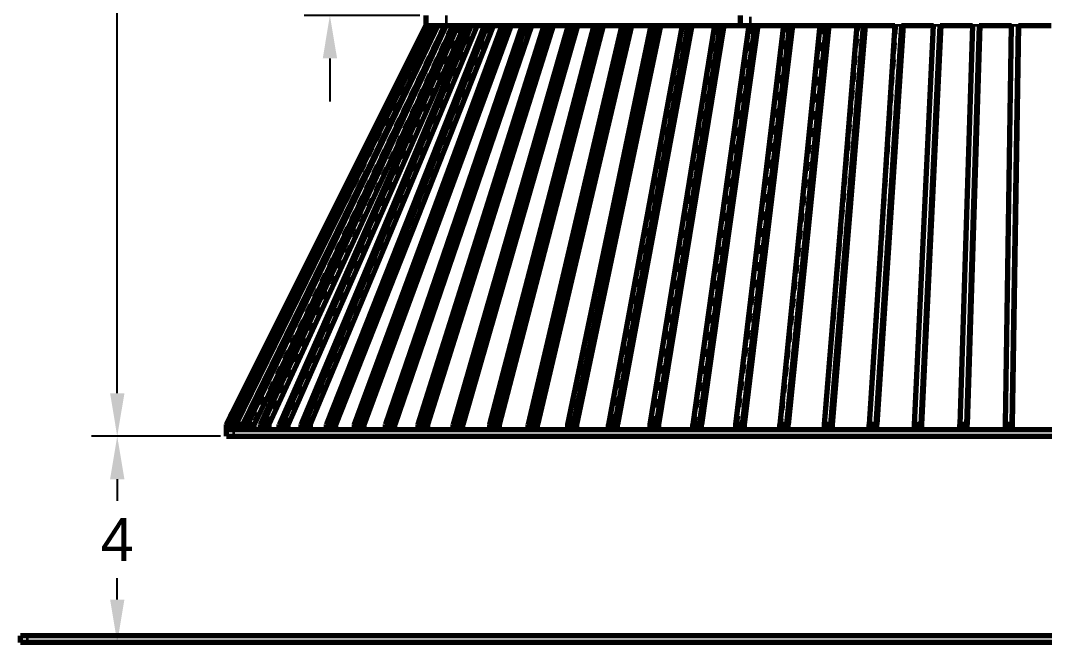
# Model space of a CAD drawing. Header units: inches. Extents: x -0.1 to 57.6, y -5.7 to 33.1.
# Drawn here: x 1.48 to 13.4, y 18.19 to 25.42 of the extents above; entities that cross this region are included whole.
import ezdxf

# ---------------------------------------------------------------- set-up
doc = ezdxf.new("R2010")
doc.units = ezdxf.units.IN
doc.header["$LTSCALE"] = 0.75
doc.header["$MEASUREMENT"] = 0
doc.linetypes.add('HIDDEN2', pattern=[0.1875, 0.125, -0.0625])
for name, color, linetype, lineweight in [('FD_Dimensions', 7, 'Continuous', 35), ('Hidden', 7, 'HIDDEN2', 35), ('Visible', 7, 'Continuous', 70)]:
    doc.layers.add(name, color=color, linetype=linetype, lineweight=lineweight)
doc.styles.get("Standard").update_dxf_attribs({"font": 'arial.ttf'})
doc.dimstyles.new('Dim-Standard', dxfattribs={"dimtxt": 0.5, "dimasz": 0.5, "dimexe": 0.3, "dimexo": 0.07, "dimgap": 0.2, "dimtad": 0, "dimtih": 1, "dimtoh": 1, "dimlfac": 0.083333, "dimzin": 12, "dimdsep": 46, "dimtxsty": 'Standard', "dimcen": 0, "dimazin": 3, "dimtp": 0.01, "dimtm": 0.01, "dimtfac": 1, "dimtofl": 0, "dimtmove": 0, "dimatfit": 3, "dimfxl": 1, "dimtolj": 1, "dimtzin": 12, "dimarcsym": 1})

# ---------------------------------------------------------------- blocks, each defined once
blk = doc.blocks.new('*D27')
at = {"layer": 'Defpoints', "color": 0, "transparency": 16777216}
for p in [(12.282, 32.064), (2.608, 20.586), (3.882, 20.586)]:
    blk.add_point(p, dxfattribs=at)
at = {"layer": 'FD_Dimensions', "color": 0, "lineweight": -2, "transparency": 16777216}
for p, q in [((12.212, 32.064), (2.308, 32.064)), ((2.608, 31.564), (2.608, 26.78)), ((2.608, 21.086), (2.608, 25.87)), ((3.812, 20.586), (2.308, 20.586))]:
    blk.add_line(p, q, dxfattribs=at)
at = {"layer": 'FD_Dimensions', "color": 0, "transparency": 16777216}
for points in [[(2.525, 31.564), (2.692, 31.564), (2.608, 32.064)], [(2.525, 21.086), (2.692, 21.086), (2.608, 20.586)]]:
    blk.add_solid(points, dxfattribs=at)
at = {"layer": 'FD_Dimensions', "color": 0, "transparency": 16777216, "insert": (2.608, 26.325), "char_height": 0.5, "attachment_point": 5}
blk.add_mtext('\\A1;20', dxfattribs=at)
blk = doc.blocks.new('*D30')
at = {"layer": 'Defpoints', "color": 0, "transparency": 16777216}
for p in [(6.282, 26.664), (5.084, 25.484), (6.203, 25.484)]:
    blk.add_point(p, dxfattribs=at)
at = {"layer": 'FD_Dimensions', "color": 0, "lineweight": -2, "transparency": 16777216}
for p, q in [((5.084, 27.164), (5.084, 27.664)), ((6.212, 26.664), (4.784, 26.664)), ((6.133, 25.484), (4.784, 25.484)), ((5.084, 24.984), (5.084, 24.484))]:
    blk.add_line(p, q, dxfattribs=at)
at = {"layer": 'FD_Dimensions', "color": 0, "transparency": 16777216}
for points in [[(5.001, 27.164), (5.168, 27.164), (5.084, 26.664)], [(5.001, 24.984), (5.168, 24.984), (5.084, 25.484)]]:
    blk.add_solid(points, dxfattribs=at)
at = {"layer": 'FD_Dimensions', "color": 0, "transparency": 16777216, "insert": (5.084, 26.074), "char_height": 0.5, "attachment_point": 5}
blk.add_mtext('\\A1;2', dxfattribs=at)
blk = doc.blocks.new('*D38')
at = {"layer": 'Defpoints', "color": 0, "transparency": 16777216}
for p in [(3.882, 20.586), (2.568, 18.186), (2.608, 18.186)]:
    blk.add_point(p, dxfattribs=at)
at = {"layer": 'FD_Dimensions', "color": 0, "lineweight": -2, "transparency": 16777216}
for p, q in [((3.812, 20.586), (2.308, 20.586)), ((2.608, 20.086), (2.608, 19.836)), ((2.608, 18.686), (2.608, 18.936)), ((2.638, 18.186), (2.908, 18.186))]:
    blk.add_line(p, q, dxfattribs=at)
at = {"layer": 'FD_Dimensions', "color": 0, "transparency": 16777216}
for points in [[(2.525, 20.086), (2.692, 20.086), (2.608, 20.586)], [(2.525, 18.686), (2.692, 18.686), (2.608, 18.186)]]:
    blk.add_solid(points, dxfattribs=at)
at = {"layer": 'FD_Dimensions', "color": 0, "transparency": 16777216, "insert": (2.608, 19.386), "char_height": 0.5, "attachment_point": 5}
blk.add_mtext('\\A1;4', dxfattribs=at)

msp = doc.modelspace()

# ---------------------------------------------------------------- linework, layer by layer
at = {"layer": 'Hidden', "extrusion": (0, 1, 0)}
for p, q in [((6.439, 25.484), (6.439, 25.3659)), ((9.98, 25.3659), (9.98, 25.484)), ((9.98, 25.3659), (9.98, 25.484)), ((3.8817, 20.7243), (6.2029, 25.3659)), ((3.9603, 20.7243), (6.2816, 25.3659)), ((3.9604, 20.7243), (6.2816, 25.3659)), ((6.2935, 25.3659), (3.9824, 20.7243)), ((6.2984, 25.3659), (3.9901, 20.7243)), ((4.0555, 20.7243), (6.3338, 25.3659)), ((6.4025, 25.3659), (4.1783, 20.7243)), ((4.3482, 20.7243), (6.4993, 25.3659)), ((6.6238, 25.3659), (4.5622, 20.7243)), ((4.8166, 20.7243), (6.7755, 25.3659)), ((6.9539, 25.3659), (5.1079, 20.7243)), ((5.4323, 20.7243), (7.1581, 25.3659)), ((5.5111, 23.6657), (6.3437, 25.3659)), ((7.3875, 25.3659), (5.7861, 20.7243)), ((6.1662, 20.7243), (7.6411, 25.3659)), ((7.9179, 25.3659), (6.5693, 20.7243)), ((6.9927, 20.7243), (8.2168, 25.3659)), ((8.5366, 25.3659), (7.4339, 20.7243)), ((7.8906, 20.7243), (8.8761, 25.3659)), ((9.2339, 25.3659), (8.3608, 20.7243)), ((8.8428, 20.7243), (9.6087, 25.3659)), ((9.9989, 25.3659), (9.3349, 20.7243)), ((9.8355, 20.7243), (10.403, 25.3659)), ((10.8193, 25.3659), (10.3435, 20.7243)), ((10.8576, 20.7243), (11.2464, 25.3659)), ((11.6824, 25.3659), (11.3766, 20.7243)), ((11.6824, 25.3659), (11.6629, 25.3659)), ((11.7391, 25.3659), (11.6824, 25.3659)), ((11.8994, 20.7243), (12.1257, 25.3659)), ((12.1257, 25.3659), (12.111, 25.3659)), ((12.1883, 25.3659), (12.1257, 25.3659)), ((12.5745, 25.3659), (12.4252, 20.7243)), ((12.5745, 25.3659), (12.5647, 25.3659)), ((12.6428, 25.3659), (12.5745, 25.3659)), ((12.9529, 20.7243), (13.0271, 25.3659)), ((13.0271, 25.3659), (13.0221, 25.3659)), ((13.1007, 25.3659), (13.0271, 25.3659)), ((3.9603, 20.6643), (3.9603, 20.5855)), ((3.9603, 20.6643), (3.9603, 20.5855)), ((3.9604, 20.6643), (3.9604, 20.7243)), ((3.9824, 20.6643), (3.9824, 20.7243)), ((3.9901, 20.6643), (3.9901, 20.7243)), ((4.0555, 20.6643), (4.0555, 20.7243)), ((4.1783, 20.6643), (4.1783, 20.7243)), ((4.3482, 20.6643), (4.3482, 20.7243)), ((4.5622, 20.6643), (4.5622, 20.7243)), ((4.8166, 20.6643), (4.8166, 20.7243)), ((5.1079, 20.6643), (5.1079, 20.7243)), ((5.4323, 20.6643), (5.4323, 20.7243)), ((5.7861, 20.6643), (5.7861, 20.7243)), ((6.1662, 20.6643), (6.1662, 20.7243)), ((6.5693, 20.6643), (6.5693, 20.7243)), ((6.9927, 20.6643), (6.9927, 20.7243)), ((7.4339, 20.6643), (7.4339, 20.7243)), ((7.8906, 20.6643), (7.8906, 20.7243)), ((8.3608, 20.6643), (8.3608, 20.7243)), ((8.8428, 20.6643), (8.8428, 20.7243)), ((9.3349, 20.6643), (9.3349, 20.7243)), ((9.8355, 20.6643), (9.8355, 20.7243)), ((10.3435, 20.6643), (10.3435, 20.7243)), ((10.8576, 20.6643), (10.8576, 20.7243)), ((11.3766, 20.6643), (11.3766, 20.7243)), ((11.8994, 20.6643), (11.8994, 20.7243)), ((12.4252, 20.6643), (12.4252, 20.7243)), ((12.9529, 20.6643), (12.9529, 20.7243)), ((1.5603, 18.2643), (1.5603, 18.1855))]:
    msp.add_line(p, q, dxfattribs=at)
at = {"layer": 'Hidden'}
msp.add_open_spline([(3.9603, 20.7243), (3.9603, 20.7143), (3.9603, 20.7043), (3.9603, 20.6843), (3.9603, 20.6743), (3.9603, 20.6643)], degree=3, knots=[-3.048, -3.048, -3.048, -3.048, -1.524, -1.524, 0, 0, 0, 0], dxfattribs=at)
msp.add_open_spline([(3.9603, 20.7243), (3.9603, 20.7143), (3.9603, 20.7043), (3.9603, 20.6843), (3.9603, 20.6743), (3.9603, 20.6643)], degree=3, knots=[-3.048, -3.048, -3.048, -3.048, -1.524, -1.524, 0, 0, 0, 0], dxfattribs=at)
at = {"layer": 'Visible', "extrusion": (0, 1, 0)}
for p, q in [((6.2028, 25.484), (6.2028, 25.3659)), ((9.8618, 25.484), (9.8618, 25.3659)), ((9.8618, 25.484), (9.8618, 25.3659)), ((3.8815, 20.7243), (6.2029, 25.3659)), ((6.2149, 25.3659), (3.904, 20.7243)), ((6.2198, 25.3659), (3.9117, 20.7243)), ((3.9783, 20.7243), (6.2557, 25.3659)), ((3.9935, 20.7243), (6.2655, 25.3659)), ((6.3251, 25.3659), (4.1028, 20.7243)), ((6.3399, 25.3659), (4.1253, 20.7243)), ((6.4172, 25.3659), (4.2007, 20.7243)), ((4.2751, 20.7243), (6.423, 25.3659)), ((4.3043, 20.7243), (6.4426, 25.3659)), ((4.3774, 20.7243), (6.5189, 25.3659)), ((6.5489, 25.3659), (4.4919, 20.7243)), ((6.5732, 25.3659), (4.5274, 20.7243)), ((6.6481, 25.3659), (4.5977, 20.7243)), ((4.7496, 20.7243), (6.7023, 25.3659)), ((4.7908, 20.7243), (6.7313, 25.3659)), ((4.8579, 20.7243), (6.8045, 25.3659)), ((6.8826, 25.3659), (5.0443, 20.7243)), ((6.9161, 25.3659), (5.0907, 20.7243)), ((6.9874, 25.3659), (5.1543, 20.7243)), ((5.3723, 20.7243), (7.0891, 25.3659)), ((5.4233, 20.7243), (7.1271, 25.3659)), ((5.4833, 20.7243), (7.1961, 25.3659)), ((7.321, 25.3659), (5.7299, 20.7243)), ((7.3632, 25.3659), (5.785, 20.7243)), ((7.4297, 25.3659), (5.8413, 20.7243)), ((6.1137, 20.7243), (7.5774, 25.3659)), ((6.1724, 20.7243), (7.6237, 25.3659)), ((6.2028, 25.3659), (6.2029, 25.3659)), ((6.2029, 25.3659), (6.2149, 25.3659)), ((6.2149, 25.3659), (6.2198, 25.3659)), ((6.2198, 25.3659), (6.2557, 25.3659)), ((6.2249, 20.7243), (7.6874, 25.3659)), ((6.2557, 25.3659), (6.2655, 25.3659)), ((6.2655, 25.3659), (6.3251, 25.3659)), ((6.3251, 25.3659), (6.3399, 25.3659)), ((6.3399, 25.3659), (6.423, 25.3659)), ((6.423, 25.3659), (6.4426, 25.3659)), ((6.4426, 25.3659), (6.5489, 25.3659)), ((7.8572, 25.3659), (6.5206, 20.7243)), ((6.5489, 25.3659), (6.5732, 25.3659)), ((6.5732, 25.3659), (6.7023, 25.3659)), ((7.9074, 25.3659), (6.5825, 20.7243)), ((7.9681, 25.3659), (6.6312, 20.7243)), ((6.7023, 25.3659), (6.7313, 25.3659)), ((6.7313, 25.3659), (6.8826, 25.3659)), ((6.8826, 25.3659), (6.9161, 25.3659)), ((6.9161, 25.3659), (7.0891, 25.3659)), ((6.9478, 20.7243), (8.1594, 25.3659)), ((7.0125, 20.7243), (8.2133, 25.3659)), ((7.0574, 20.7243), (8.2707, 25.3659)), ((7.0891, 25.3659), (7.1271, 25.3659)), ((7.1271, 25.3659), (7.321, 25.3659)), ((7.321, 25.3659), (7.3632, 25.3659)), ((7.3632, 25.3659), (7.5774, 25.3659)), ((8.4827, 25.3659), (7.3927, 20.7243)), ((8.5401, 25.3659), (7.4599, 20.7243)), ((8.594, 25.3659), (7.501, 20.7243)), ((7.5774, 25.3659), (7.6237, 25.3659)), ((7.6237, 25.3659), (7.8572, 25.3659)), ((7.8531, 20.7243), (8.8259, 25.3659)), ((7.8572, 25.3659), (7.9074, 25.3659)), ((7.9074, 25.3659), (8.1594, 25.3659)), ((7.9224, 20.7243), (8.8866, 25.3659)), ((7.9598, 20.7243), (8.9368, 25.3659)), ((8.1594, 25.3659), (8.2133, 25.3659)), ((8.2133, 25.3659), (8.4827, 25.3659)), ((9.1876, 25.3659), (8.327, 20.7243)), ((9.2513, 25.3659), (8.3981, 20.7243)), ((9.2976, 25.3659), (8.4319, 20.7243)), ((8.4827, 25.3659), (8.5401, 25.3659)), ((8.5401, 25.3659), (8.8259, 25.3659)), ((8.8125, 20.7243), (9.5665, 25.3659)), ((8.8259, 25.3659), (8.8866, 25.3659)), ((8.8852, 20.7243), (9.633, 25.3659)), ((8.8866, 25.3659), (9.1876, 25.3659)), ((8.9155, 20.7243), (9.6752, 25.3659)), ((9.1876, 25.3659), (9.2513, 25.3659)), ((9.2513, 25.3659), (9.8618, 25.3659)), ((9.9609, 25.3659), (9.3081, 20.7243)), ((10.0299, 25.3659), (9.3822, 20.7243)), ((10.0679, 25.3659), (9.4089, 20.7243)), ((9.5665, 25.3659), (9.633, 25.3659)), ((9.8123, 20.7243), (10.3694, 25.3659)), ((9.8618, 25.3659), (9.9609, 25.3659)), ((9.8875, 20.7243), (10.4407, 25.3659)), ((9.9108, 20.7243), (10.4742, 25.3659)), ((9.9609, 25.3659), (10.0299, 25.3659)), ((10.0299, 25.3659), (10.3694, 25.3659)), ((10.7904, 25.3659), (10.3237, 20.7243)), ((10.3694, 25.3659), (10.4407, 25.3659)), ((10.8636, 25.3659), (10.3999, 20.7243)), ((10.8926, 25.3659), (10.4197, 20.7243)), ((10.4407, 25.3659), (10.7904, 25.3659)), ((10.7904, 25.3659), (10.8636, 25.3659)), ((10.8411, 20.7243), (11.2221, 25.3659)), ((10.8636, 25.3659), (11.2221, 25.3659)), ((10.9181, 20.7243), (11.297, 25.3659)), ((10.9346, 20.7243), (11.3213, 25.3659)), ((11.2221, 25.3659), (11.297, 25.3659)), ((11.297, 25.3659), (11.6629, 25.3659)), ((11.6629, 25.3659), (11.3634, 20.7243)), ((11.7391, 25.3659), (11.4411, 20.7243)), ((11.7587, 25.3659), (11.4542, 20.7243)), ((11.7391, 25.3659), (12.111, 25.3659)), ((11.8896, 20.7243), (12.111, 25.3659)), ((11.9677, 20.7243), (12.1883, 25.3659)), ((11.9776, 20.7243), (12.2031, 25.3659)), ((12.1883, 25.3659), (12.5647, 25.3659)), ((12.5647, 25.3659), (12.4187, 20.7243)), ((12.6428, 25.3659), (12.4971, 20.7243)), ((12.6526, 25.3659), (12.5037, 20.7243)), ((12.6428, 25.3659), (13.0221, 25.3659)), ((12.9496, 20.7243), (13.0221, 25.3659)), ((13.0283, 20.7243), (13.1007, 25.3659)), ((13.0315, 20.7243), (13.1056, 25.3659)), ((13.1007, 25.3659), (13.4815, 25.3659)), ((4.0708, 20.7243), (5.5111, 23.6657)), ((3.8815, 20.7243), (3.8817, 20.7243)), ((3.8815, 20.5855), (3.8815, 20.6643)), ((3.8815, 20.5855), (3.8815, 20.6643)), ((3.8817, 20.6643), (3.8817, 20.7243)), ((3.8817, 20.7243), (3.8817, 20.7243)), ((3.8817, 20.7243), (3.904, 20.7243)), ((3.8817, 20.6643), (3.9077, 20.6643)), ((3.904, 20.7243), (3.9077, 20.7243)), ((3.904, 20.6643), (3.904, 20.7243)), ((3.9117, 20.7243), (3.904, 20.7243)), ((3.9077, 20.7243), (3.9117, 20.7243)), ((3.9077, 20.6643), (3.9857, 20.6643)), ((3.9117, 20.7243), (3.9783, 20.7243)), ((3.9117, 20.6643), (3.9117, 20.7243)), ((3.9783, 20.7243), (3.9117, 20.7243)), ((3.9783, 20.7243), (3.9857, 20.7243)), ((3.9783, 20.6643), (3.9783, 20.7243)), ((3.9935, 20.7243), (3.9783, 20.7243)), ((3.9857, 20.7243), (3.9935, 20.7243)), ((3.9857, 20.6643), (4.1139, 20.6643)), ((3.9935, 20.7243), (4.0708, 20.7243)), ((3.9935, 20.6643), (3.9935, 20.7243)), ((4.0708, 20.7243), (3.9935, 20.7243)), ((4.0708, 20.6643), (4.0708, 20.7243)), ((4.1028, 20.7243), (4.1139, 20.7243)), ((4.1028, 20.6643), (4.1028, 20.7243)), ((4.1253, 20.7243), (4.1028, 20.7243)), ((4.1139, 20.7243), (4.1253, 20.7243)), ((4.1139, 20.6643), (4.2896, 20.6643)), ((4.1253, 20.7243), (4.2007, 20.7243)), ((4.1253, 20.6643), (4.1253, 20.7243)), ((4.2007, 20.7243), (4.1253, 20.7243)), ((4.2007, 20.6643), (4.2007, 20.7243)), ((4.2751, 20.7243), (4.2896, 20.7243)), ((4.2751, 20.6643), (4.2751, 20.7243)), ((4.3043, 20.7243), (4.2751, 20.7243)), ((4.2896, 20.7243), (4.3043, 20.7243)), ((4.2896, 20.6643), (4.5095, 20.6643)), ((4.3043, 20.7243), (4.3774, 20.7243)), ((4.3043, 20.6643), (4.3043, 20.7243)), ((4.3774, 20.7243), (4.3043, 20.7243)), ((4.3774, 20.6643), (4.3774, 20.7243)), ((4.4919, 20.7243), (4.5095, 20.7243)), ((4.4919, 20.6643), (4.4919, 20.7243)), ((4.5274, 20.7243), (4.4919, 20.7243)), ((4.5095, 20.7243), (4.5274, 20.7243)), ((4.5095, 20.6643), (4.7701, 20.6643)), ((4.5274, 20.7243), (4.5977, 20.7243)), ((4.5274, 20.6643), (4.5274, 20.7243)), ((4.5977, 20.7243), (4.5274, 20.7243)), ((4.5977, 20.6643), (4.5977, 20.7243)), ((4.7496, 20.7243), (4.7701, 20.7243)), ((4.7496, 20.6643), (4.7496, 20.7243)), ((4.7908, 20.7243), (4.7496, 20.7243)), ((4.7701, 20.7243), (4.7908, 20.7243)), ((4.7701, 20.6643), (5.0674, 20.6643)), ((4.7908, 20.7243), (4.8579, 20.7243)), ((4.7908, 20.6643), (4.7908, 20.7243)), ((4.8579, 20.7243), (4.7908, 20.7243)), ((4.8579, 20.6643), (4.8579, 20.7243)), ((5.0443, 20.7243), (5.0674, 20.7243)), ((5.0443, 20.6643), (5.0443, 20.7243)), ((5.0907, 20.7243), (5.0443, 20.7243)), ((5.0674, 20.7243), (5.0907, 20.7243)), ((5.0674, 20.6643), (5.3977, 20.6643)), ((5.0907, 20.7243), (5.1543, 20.7243)), ((5.0907, 20.6643), (5.0907, 20.7243)), ((5.1543, 20.7243), (5.0907, 20.7243)), ((5.1543, 20.6643), (5.1543, 20.7243)), ((5.3723, 20.7243), (5.3977, 20.7243)), ((5.3723, 20.6643), (5.3723, 20.7243)), ((5.4233, 20.7243), (5.3723, 20.7243)), ((5.3977, 20.7243), (5.4233, 20.7243)), ((5.3977, 20.6643), (5.7574, 20.6643)), ((5.4233, 20.7243), (5.4833, 20.7243)), ((5.4233, 20.6643), (5.4233, 20.7243)), ((5.4833, 20.7243), (5.4233, 20.7243)), ((5.4833, 20.6643), (5.4833, 20.7243)), ((5.7299, 20.7243), (5.7574, 20.7243)), ((5.7299, 20.6643), (5.7299, 20.7243)), ((5.785, 20.7243), (5.7299, 20.7243)), ((5.7574, 20.7243), (5.785, 20.7243)), ((5.7574, 20.6643), (6.143, 20.6643)), ((5.785, 20.7243), (5.8413, 20.7243)), ((5.785, 20.6643), (5.785, 20.7243)), ((5.8413, 20.7243), (5.785, 20.7243)), ((5.8413, 20.6643), (5.8413, 20.7243)), ((6.1137, 20.7243), (6.143, 20.7243)), ((6.1137, 20.6643), (6.1137, 20.7243)), ((6.1724, 20.7243), (6.1137, 20.7243)), ((6.143, 20.7243), (6.1724, 20.7243)), ((6.143, 20.6643), (6.5515, 20.6643)), ((6.1724, 20.7243), (6.2249, 20.7243)), ((6.1724, 20.6643), (6.1724, 20.7243)), ((6.2249, 20.7243), (6.1724, 20.7243)), ((6.2249, 20.6643), (6.2249, 20.7243)), ((6.5206, 20.7243), (6.5515, 20.7243)), ((6.5206, 20.6643), (6.5206, 20.7243)), ((6.5206, 20.7243), (6.5206, 20.7243)), ((6.5825, 20.7243), (6.5206, 20.7243)), ((6.5206, 20.7243), (6.5206, 20.7243)), ((6.5515, 20.7243), (6.5825, 20.7243)), ((6.5515, 20.6643), (6.9801, 20.6643)), ((6.5825, 20.7243), (6.6312, 20.7243)), ((6.5825, 20.6643), (6.5825, 20.7243)), ((6.6312, 20.7243), (6.5825, 20.7243)), ((6.6312, 20.6643), (6.6312, 20.7243)), ((6.9478, 20.7243), (6.9801, 20.7243)), ((6.9478, 20.6643), (6.9478, 20.7243)), ((7.0125, 20.7243), (6.9478, 20.7243)), ((6.9801, 20.7243), (7.0125, 20.7243)), ((6.9801, 20.6643), (7.4262, 20.6643)), ((7.0125, 20.7243), (7.0574, 20.7243)), ((7.0125, 20.6643), (7.0125, 20.7243)), ((7.0574, 20.7243), (7.0125, 20.7243)), ((7.0574, 20.6643), (7.0574, 20.7243)), ((7.3927, 20.7243), (7.4262, 20.7243)), ((7.3927, 20.6643), (7.3927, 20.7243)), ((7.4599, 20.7243), (7.3927, 20.7243)), ((7.4262, 20.7243), (7.4599, 20.7243)), ((7.4262, 20.6643), (7.8877, 20.6643)), ((7.4599, 20.7243), (7.501, 20.7243)), ((7.4599, 20.6643), (7.4599, 20.7243)), ((7.501, 20.7243), (7.4599, 20.7243)), ((7.501, 20.6643), (7.501, 20.7243)), ((7.8531, 20.7243), (7.8877, 20.7243)), ((7.8531, 20.6643), (7.8531, 20.7243)), ((7.9224, 20.7243), (7.8531, 20.7243)), ((7.8877, 20.7243), (7.9224, 20.7243)), ((7.8877, 20.6643), (8.3625, 20.6643)), ((7.9224, 20.7243), (7.9598, 20.7243)), ((7.9224, 20.6643), (7.9224, 20.7243)), ((7.9598, 20.7243), (7.9224, 20.7243)), ((7.9598, 20.6643), (7.9598, 20.7243)), ((8.327, 20.7243), (8.3625, 20.7243)), ((8.327, 20.6643), (8.327, 20.7243)), ((8.3981, 20.7243), (8.327, 20.7243)), ((8.3625, 20.7243), (8.3981, 20.7243)), ((8.3625, 20.6643), (8.8488, 20.6643)), ((8.3981, 20.7243), (8.4319, 20.7243)), ((8.3981, 20.6643), (8.3981, 20.7243)), ((8.4319, 20.7243), (8.3981, 20.7243)), ((8.4319, 20.6643), (8.4319, 20.7243)), ((8.8125, 20.7243), (8.8488, 20.7243)), ((8.8125, 20.6643), (8.8125, 20.7243)), ((8.8852, 20.7243), (8.8125, 20.7243)), ((8.8488, 20.7243), (8.8852, 20.7243)), ((8.8488, 20.6643), (9.3451, 20.6643)), ((8.8852, 20.7243), (8.9155, 20.7243)), ((8.8852, 20.6643), (8.8852, 20.7243)), ((8.9155, 20.7243), (8.8852, 20.7243)), ((8.9155, 20.6643), (8.9155, 20.7243)), ((9.3081, 20.7243), (9.3451, 20.7243)), ((9.3081, 20.6643), (9.3081, 20.7243)), ((9.3822, 20.7243), (9.3081, 20.7243)), ((9.3451, 20.7243), (9.3822, 20.7243)), ((9.3451, 20.6643), (9.8498, 20.6643)), ((9.3822, 20.7243), (9.4089, 20.7243)), ((9.3822, 20.6643), (9.3822, 20.7243)), ((9.4089, 20.7243), (9.3822, 20.7243)), ((9.4089, 20.6643), (9.4089, 20.7243)), ((9.8123, 20.7243), (9.8498, 20.7243)), ((9.8123, 20.6643), (9.8123, 20.7243)), ((9.8875, 20.7243), (9.8123, 20.7243)), ((9.8498, 20.7243), (9.8875, 20.7243)), ((9.8498, 20.6643), (10.3617, 20.6643)), ((9.8875, 20.7243), (9.9108, 20.7243)), ((9.8875, 20.6643), (9.8875, 20.7243)), ((9.9108, 20.7243), (9.8875, 20.7243)), ((9.9108, 20.6643), (9.9108, 20.7243)), ((10.3237, 20.7243), (10.3617, 20.7243)), ((10.3237, 20.6643), (10.3237, 20.7243)), ((10.3999, 20.7243), (10.3237, 20.7243)), ((10.3617, 20.7243), (10.3999, 20.7243)), ((10.3617, 20.6643), (10.8796, 20.6643)), ((10.3999, 20.7243), (10.4197, 20.7243)), ((10.3999, 20.6643), (10.3999, 20.7243)), ((10.4197, 20.7243), (10.3999, 20.7243)), ((10.4197, 20.6643), (10.4197, 20.7243)), ((10.8411, 20.7243), (10.8796, 20.7243)), ((10.8411, 20.6643), (10.8411, 20.7243)), ((10.9181, 20.7243), (10.8411, 20.7243)), ((10.8796, 20.7243), (10.9181, 20.7243)), ((10.8796, 20.6643), (11.4022, 20.6643)), ((10.9181, 20.7243), (10.9346, 20.7243)), ((10.9181, 20.6643), (10.9181, 20.7243)), ((10.9346, 20.7243), (10.9181, 20.7243)), ((10.9346, 20.6643), (10.9346, 20.7243)), ((11.3634, 20.7243), (11.4022, 20.7243)), ((11.3634, 20.6643), (11.3634, 20.7243)), ((11.4411, 20.7243), (11.3634, 20.7243)), ((11.4022, 20.7243), (11.4411, 20.7243)), ((11.4022, 20.6643), (11.9287, 20.6643)), ((11.4411, 20.7243), (11.4542, 20.7243)), ((11.4411, 20.6643), (11.4411, 20.7243)), ((11.4542, 20.7243), (11.4411, 20.7243)), ((11.4542, 20.6643), (11.4542, 20.7243)), ((11.8896, 20.7243), (11.9287, 20.7243)), ((11.8896, 20.6643), (11.8896, 20.7243)), ((11.9677, 20.7243), (11.8896, 20.7243)), ((11.9287, 20.7243), (11.9677, 20.7243)), ((11.9287, 20.6643), (12.4579, 20.6643)), ((11.9677, 20.7243), (11.9776, 20.7243)), ((11.9677, 20.6643), (11.9677, 20.7243)), ((11.9776, 20.7243), (11.9677, 20.7243)), ((11.9776, 20.6643), (11.9776, 20.7243)), ((12.4187, 20.7243), (12.4579, 20.7243)), ((12.4187, 20.6643), (12.4187, 20.7243)), ((12.4971, 20.7243), (12.4187, 20.7243)), ((12.4579, 20.7243), (12.4971, 20.7243)), ((12.4579, 20.6643), (12.9889, 20.6643)), ((12.4971, 20.7243), (12.5037, 20.7243)), ((12.4971, 20.6643), (12.4971, 20.7243)), ((12.5037, 20.7243), (12.4971, 20.7243)), ((12.5037, 20.6643), (12.5037, 20.7243)), ((12.9496, 20.7243), (12.9889, 20.7243)), ((12.9496, 20.6643), (12.9496, 20.7243)), ((13.0283, 20.7243), (12.9496, 20.7243)), ((12.9889, 20.7243), (13.0283, 20.7243)), ((12.9889, 20.6643), (13.5209, 20.6643)), ((13.0283, 20.7243), (13.0315, 20.7243)), ((13.0283, 20.6643), (13.0283, 20.7243)), ((13.0315, 20.7243), (13.0283, 20.7243)), ((13.0315, 20.6643), (13.0315, 20.7243)), ((3.8815, 20.5855), (13.5209, 20.5855)), ((1.4815, 18.1855), (1.4815, 18.2643)), ((25.5603, 18.2643), (1.4815, 18.2643)), ((25.5603, 18.1855), (1.4815, 18.1855))]:
    msp.add_line(p, q, dxfattribs=at)
at = {"layer": 'Visible'}
for points, knots in [([(3.8815, 20.7243), (3.9109, 20.783), (3.9402, 20.8417), (4.0576, 21.0764), (4.1457, 21.2525), (4.4979, 21.9567), (4.762, 22.4849), (5.4184, 23.7973), (5.8106, 24.5816), (6.2028, 25.3659)], [0, 0, 0, 0, 10.0000007, 10.0000007, 40.0000111, 40.0000111, 130.000068, 130.000068, 263.6343864, 263.6343864, 263.6343864, 263.6343864]), ([(3.8815, 20.6643), (3.8815, 20.6743), (3.8815, 20.6843), (3.8815, 20.7043), (3.8815, 20.7143), (3.8815, 20.7243)], [-3.048, -3.048, -3.048, -3.048, -1.524, -1.524, 0, 0, 0, 0]), ([(3.8815, 20.6643), (3.8815, 20.6743), (3.8815, 20.6843), (3.8815, 20.7043), (3.8815, 20.7143), (3.8815, 20.7243)], [-3.048, -3.048, -3.048, -3.048, -1.524, -1.524, 0, 0, 0, 0])]:
    msp.add_open_spline(points, degree=3, knots=knots, dxfattribs=at)

# ---------------------------------------------------------------- dimensions: what is measured, and where the dimension line sits
at = {"layer": 'FD_Dimensions'}
dim = msp.add_linear_dim(base=(2.6083, 20.5855), p1=(12.2815, 32.0643), p2=(3.8815, 20.5855), angle=90, text='20', dimstyle='Dim-Standard', override={"dimlfac": 1.666667, "dimclrd": 0, "dimclre": 0, "dimtmove": 0}, dxfattribs=at)
dim.commit()
dim.dimension.update_dxf_attribs({"geometry": '*D27', "text_midpoint": (2.6083, 26.3249)})
dim = msp.add_linear_dim(base=(5.0845, 25.484), p1=(6.2816, 26.6643), p2=(6.2028, 25.484), angle=270, text='2', dimstyle='Dim-Standard', override={"dimlfac": 1.666667, "dimtmove": 0}, dxfattribs=at)
dim.commit()
dim.dimension.update_dxf_attribs({"geometry": '*D30', "text_midpoint": (5.0845, 26.0741), "dimtype": 160})
dim = msp.add_linear_dim(base=(2.6083, 18.1855), p1=(3.8815, 20.5855), p2=(2.5679, 18.1855), angle=90, dimstyle='Dim-Standard', override={"dimlfac": 1.666667, "dimclrd": 0, "dimclre": 0, "dimtmove": 0}, dxfattribs=at)
dim.commit()
dim.dimension.update_dxf_attribs({"geometry": '*D38', "text_midpoint": (2.6083, 19.3855), "dimtype": 160})

doc.saveas('drawing.dxf')
